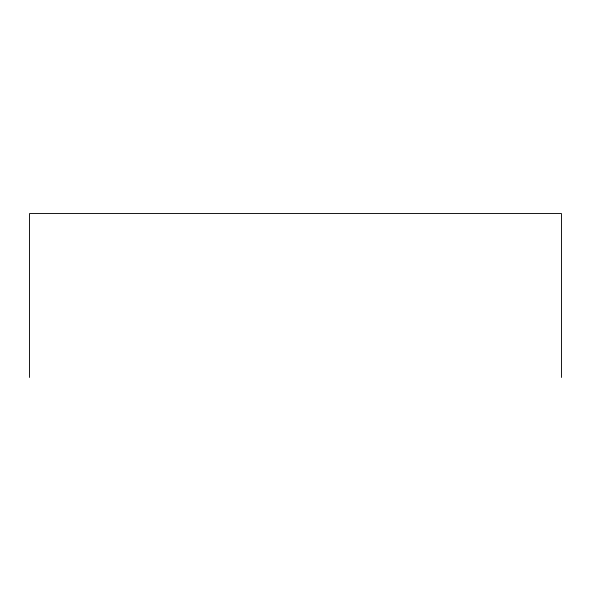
<?xml version="1.0" encoding="UTF-8"?>
<svg xmlns="http://www.w3.org/2000/svg" width="591" height="591" viewBox="0 0 591 591"><rect width="100%" height="100%" fill="white"/><g stroke="black" fill="none" stroke-linecap="round" stroke-linejoin="round"><path stroke-width="0.89" d="M561.45 377.457L561.45 213.543L29.55 213.543L29.55 377.457"/></g></svg>
